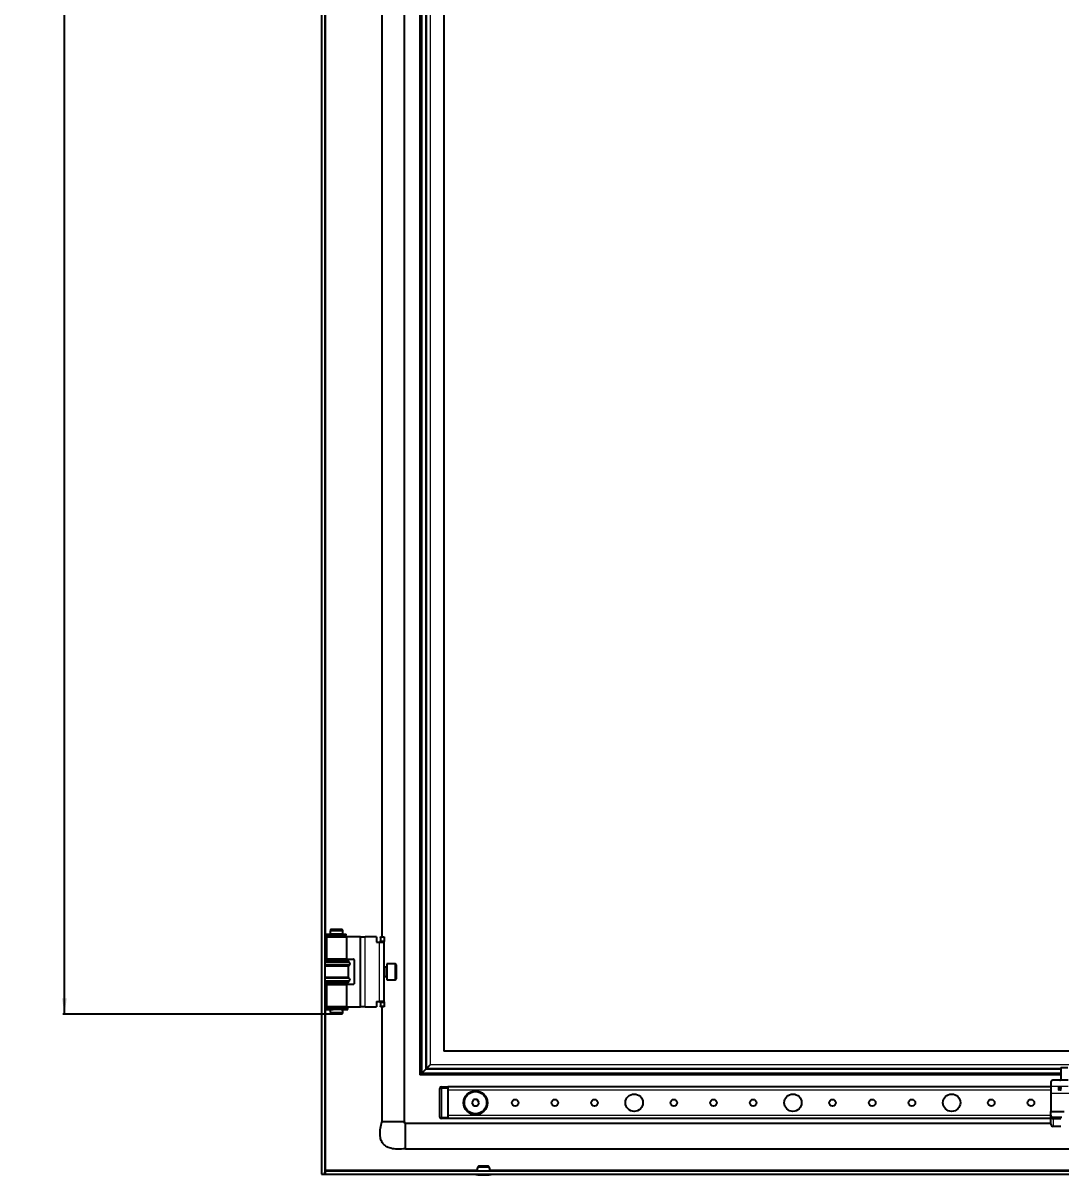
# Model space of a CAD drawing. Header units: millimetres. Extents: x -595 to 1655, y -1707 to 978.
# Drawn here: x 663 to 1317, y -1433 to -708 of the extents above; entities that cross this region are included whole.
import ezdxf

# ---------------------------------------------------------------- set-up
doc = ezdxf.new("R2010")
doc.units = ezdxf.units.MM
doc.layers.add('FORMAT', color=7, linetype='Continuous')
doc.styles.add('SLDTEXTSTYLE0', font='TXT', dxfattribs={"width": 0.75})
doc.dimstyles.new('SLDDIMSTYLE0', dxfattribs={"dimtxt": 20, "dimasz": 10, "dimexe": 0, "dimexo": 0.0625, "dimgap": 5, "dimtad": 2, "dimdec": 1, "dimrnd": 1e-09, "dimzin": 12, "dimdsep": 46, "dimtxsty": 'SLDTEXTSTYLE0', "dimsah": 1, "dimcen": 0.09, "dimadec": 0, "dimazin": 3, "dimtfac": 1, "dimtofl": 0, "dimtmove": 0, "dimatfit": 3, "dimfxl": 0, "dimfrac": 2, "dimtolj": 1, "dimtzin": 12, "dimarcsym": 0})

# ---------------------------------------------------------------- blocks, each defined once
blk = doc.blocks.new('_D_6')
at = {"layer": 'FORMAT'}
for p, q in [((857.26, 621.59), (688.18, 621.59)), ((689.18, -1331.91), (689.18, 621.59)), ((857.26, -1331.91), (688.18, -1331.91))]:
    blk.add_line(p, q, dxfattribs=at)
for points in [[(689.18, 621.59), (687.65, 611.59), (690.72, 611.59)], [(689.18, -1331.91), (690.72, -1321.91), (687.65, -1321.91)]]:
    blk.add_solid(points, dxfattribs=at)
at = {"layer": 'FORMAT', "insert": (663.4, -395.8), "char_height": 20, "attachment_point": 1, "rotation": 90, "style": 'SLDTEXTSTYLE0'}
blk.add_mtext('1953,5', dxfattribs=at)

msp = doc.modelspace()

# ---------------------------------------------------------------- linework, layer by layer
at = {"color": 7, "linetype": 'Continuous', "lineweight": 25}
for p, q in [((851.19, 722.34), (851.19, -1432.66)), ((853.19, 722.34), (853.19, -1432.66)), ((903.19, 689.34), (903.19, -1399.66)), ((913.19, 659.84), (913.19, -1370.16)), ((928.19, 644.84), (928.19, -1355.16)), ((889.19, -652.16), (889.19, -1283.16)), ((853.54, -1281.46), (853.54, -1282.36)), ((853.54, -1281.46), (866.43, -1281.46)), ((853.54, -1282.36), (866.43, -1282.36)), ((854.24, -1283.16), (854.24, -1297.16)), ((854.24, -1283.16), (867.14, -1283.16)), ((857.27, -1278.41), (856.69, -1279.41)), ((856.69, -1279.41), (856.69, -1281.41)), ((864.69, -1279.41), (856.69, -1279.41)), ((861.45, -1281.41), (856.69, -1281.41)), ((856.69, -1282.41), (856.69, -1283.16)), ((861.45, -1282.41), (856.69, -1282.41)), ((857.19, -1281.41), (857.19, -1281.46)), ((857.19, -1282.36), (857.19, -1282.41)), ((857.27, -1278.41), (864.11, -1278.41)), ((864.69, -1281.41), (861.45, -1281.41)), ((864.69, -1282.41), (861.45, -1282.41)), ((864.69, -1279.41), (864.11, -1278.41)), ((864.19, -1281.46), (864.19, -1281.41)), ((864.19, -1282.41), (864.19, -1282.36)), ((864.69, -1281.41), (864.69, -1279.41)), ((864.69, -1283.16), (864.69, -1282.41)), ((866.43, -1281.46), (866.52, -1281.46)), ((866.43, -1282.36), (866.52, -1282.36)), ((866.52, -1282.36), (866.52, -1281.46)), ((866.52, -1281.46), (866.72, -1281.46)), ((866.52, -1282.36), (866.72, -1282.36)), ((866.72, -1282.36), (866.72, -1281.46)), ((867.14, -1297.16), (867.14, -1283.16)), ((875.24, -1283.16), (867.14, -1283.16)), ((875.74, -1283.16), (875.24, -1283.16)), ((875.74, -1283.16), (878.74, -1283.16)), ((875.74, -1327.16), (875.74, -1283.16)), ((885.74, -1283.16), (878.74, -1283.16)), ((885.74, -1283.16), (885.74, -1286.46)), ((888.24, -1283.16), (890.74, -1283.16)), ((888.24, -1283.66), (888.24, -1283.16)), ((888.24, -1283.66), (888.24, -1285.66)), ((890.74, -1283.16), (890.74, -1283.66)), ((890.74, -1283.66), (890.74, -1285.66)), ((885.74, -1286.46), (887.74, -1286.46)), ((887.74, -1286.46), (890.74, -1286.46)), ((888.24, -1286.16), (888.24, -1285.66)), ((890.74, -1286.16), (888.24, -1286.16)), ((888.24, -1286.16), (888.24, -1286.46)), ((890.74, -1285.66), (890.74, -1286.16)), ((890.74, -1286.46), (890.74, -1286.16)), ((890.74, -1323.86), (890.74, -1286.46)), ((853.19, -1298.16), (868.19, -1298.16)), ((868.19, -1298.76), (853.19, -1298.76)), ((867.14, -1297.16), (854.24, -1297.16)), ((856.69, -1297.16), (856.69, -1298.16)), ((864.69, -1298.16), (864.69, -1297.16)), ((867.14, -1297.16), (871.24, -1297.16)), ((868.19, -1298.76), (868.19, -1298.16)), ((868.89, -1299.45), (868.19, -1298.76)), ((871.74, -1297.66), (871.74, -1312.66)), ((868.19, -1301.56), (853.19, -1301.56)), ((868.19, -1301.56), (868.89, -1300.88)), ((868.19, -1308.76), (868.19, -1301.56)), ((891.99, -1302.16), (890.74, -1302.16)), ((897.64, -1300.16), (892.24, -1300.16)), ((892.24, -1300.16), (892.24, -1310.16)), ((898.24, -1300.76), (898.24, -1309.56)), ((868.19, -1308.76), (853.19, -1308.76)), ((868.19, -1311.56), (853.19, -1311.56)), ((853.19, -1312.16), (868.19, -1312.16)), ((854.24, -1313.16), (854.24, -1327.16)), ((854.24, -1313.16), (867.14, -1313.16)), ((856.69, -1312.16), (856.69, -1313.16)), ((864.69, -1313.16), (864.69, -1312.16)), ((867.14, -1327.16), (867.14, -1313.16)), ((871.24, -1313.16), (867.14, -1313.16)), ((868.89, -1309.45), (868.19, -1308.76)), ((868.19, -1311.56), (868.89, -1310.87)), ((868.19, -1312.16), (868.19, -1311.56)), ((890.74, -1308.16), (891.99, -1308.16)), ((892.24, -1310.16), (897.64, -1310.16)), ((867.14, -1327.16), (854.24, -1327.16)), ((856.69, -1327.16), (856.69, -1327.91)), ((861.45, -1327.91), (856.69, -1327.91)), ((857.19, -1327.91), (857.19, -1327.96)), ((864.69, -1327.91), (861.45, -1327.91)), ((864.19, -1327.96), (864.19, -1327.91)), ((864.69, -1327.91), (864.69, -1327.16)), ((867.14, -1327.16), (875.24, -1327.16)), ((875.24, -1327.16), (875.74, -1327.16)), ((878.74, -1327.16), (875.74, -1327.16)), ((878.74, -1327.16), (885.74, -1327.16)), ((885.74, -1323.86), (887.74, -1323.86)), ((885.74, -1323.86), (885.74, -1327.16)), ((890.74, -1323.86), (887.74, -1323.86)), ((888.24, -1323.86), (888.24, -1324.16)), ((888.24, -1324.16), (890.74, -1324.16)), ((888.24, -1324.66), (888.24, -1324.16)), ((888.24, -1324.66), (888.24, -1326.66)), ((888.24, -1327.16), (888.24, -1326.66)), ((890.74, -1327.16), (888.24, -1327.16)), ((889.19, -1327.16), (889.19, -1399.66)), ((890.74, -1324.16), (890.74, -1323.86)), ((890.74, -1324.16), (890.74, -1324.66)), ((890.74, -1324.66), (890.74, -1326.66)), ((890.74, -1326.66), (890.74, -1327.16)), ((853.54, -1327.96), (853.54, -1328.86)), ((853.54, -1327.96), (857.53, -1327.96)), ((853.54, -1328.86), (857.53, -1328.86)), ((856.69, -1328.91), (856.69, -1330.91)), ((861.45, -1328.91), (856.69, -1328.91)), ((856.69, -1330.91), (857.27, -1331.91)), ((856.69, -1330.91), (861.45, -1330.91)), ((857.19, -1328.86), (857.19, -1328.91)), ((861.34, -1331.91), (857.27, -1331.91)), ((857.53, -1327.96), (858.18, -1327.96)), ((857.53, -1328.86), (858.18, -1328.86)), ((858.18, -1327.96), (858.52, -1327.96)), ((858.18, -1328.86), (858.52, -1328.86)), ((858.52, -1328.86), (858.52, -1327.96)), ((858.52, -1327.96), (858.52, -1327.96)), ((858.52, -1328.86), (858.52, -1328.86)), ((864.11, -1331.91), (861.34, -1331.91)), ((864.69, -1328.91), (861.45, -1328.91)), ((861.45, -1330.91), (864.69, -1330.91)), ((863.61, -1327.96), (863.61, -1328.86)), ((863.61, -1327.96), (863.63, -1327.96)), ((863.61, -1328.86), (863.63, -1328.86)), ((863.63, -1327.96), (864.93, -1327.96)), ((863.63, -1328.86), (864.93, -1328.86)), ((864.11, -1331.91), (864.69, -1330.91)), ((864.19, -1328.91), (864.19, -1328.86)), ((864.69, -1330.91), (864.69, -1328.91)), ((864.93, -1327.96), (865.65, -1327.96)), ((864.93, -1328.86), (865.65, -1328.86)), ((865.65, -1327.96), (867.84, -1327.96)), ((865.65, -1328.86), (867.84, -1328.86)), ((867.84, -1328.86), (867.84, -1327.96)), ((1368.19, -1355.16), (928.19, -1355.16)), ((919.6, -1363.75), (917.29, -1366.06)), ((914.19, -1369.16), (913.19, -1370.16)), ((1316.94, -1370.16), (913.19, -1370.16)), ((916.6, -1366.75), (914.29, -1369.06)), ((917.29, -1366.06), (916.6, -1366.75)), ((1316.94, -1365.51), (1316.94, -1373.01)), ((1316.94, -1365.51), (1321.46, -1365.51)), ((925.69, -1396.66), (925.69, -1378.66)), ((926.69, -1377.66), (930.69, -1377.66)), ((1310.69, -1377.66), (930.69, -1377.66)), ((930.69, -1377.66), (930.69, -1378.66)), ((930.69, -1378.66), (930.69, -1396.66)), ((1310.69, -1375.01), (1310.69, -1377.51)), ((1310.69, -1377.51), (1310.69, -1381.76)), ((1321.69, -1373.51), (1312.19, -1373.51)), ((1315.78, -1379.53), (1315.78, -1377.86)), ((1315.78, -1377.86), (1316.54, -1377.86)), ((1316.54, -1378.13), (1316.05, -1378.13)), ((1316.05, -1378.13), (1316.05, -1378.63)), ((1316.05, -1378.63), (1316.63, -1378.63)), ((930.69, -1379.66), (930.69, -1395.66)), ((947.03, -1385.66), (945.88, -1387.66)), ((949.34, -1385.66), (947.03, -1385.66)), ((950.5, -1387.66), (949.34, -1385.66)), ((1310.69, -1381.76), (1310.69, -1393.26)), ((1316.33, -1378.89), (1316.05, -1378.89)), ((1316.05, -1378.89), (1316.05, -1379.53)), ((1316.83, -1379.6), (1316.33, -1378.89)), ((1316.64, -1378.89), (1317.04, -1379.46)), ((945.88, -1387.66), (947.03, -1389.66)), ((947.03, -1389.66), (949.34, -1389.66)), ((949.34, -1389.66), (950.5, -1387.66)), ((930.69, -1397.66), (926.69, -1397.66)), ((930.69, -1396.66), (930.69, -1397.66)), ((1310.69, -1397.66), (930.69, -1397.66)), ((1310.69, -1395.41), (1310.69, -1393.26)), ((1310.69, -1393.26), (1319.1, -1393.26)), ((1310.69, -1396.32), (1310.69, -1395.41)), ((1310.69, -1401.11), (1310.69, -1396.32)), ((1312.19, -1396.8), (1317.71, -1396.8)), ((1312.19, -1397.69), (1317.1, -1397.69)), ((1310.69, -1400.66), (904.19, -1400.66)), ((1317.1, -1402.61), (1312.19, -1402.61)), ((904.19, -1416.66), (1392.19, -1416.66)), ((949.6, -1428.05), (956.78, -1428.05)), ((956.29, -1427.66), (950.09, -1427.66)), ((851.19, -1432.66), (853.19, -1432.66)), ((853.49, -1430.66), (853.49, -1432.66)), ((853.49, -1430.66), (1442.89, -1430.66)), ((853.49, -1432.66), (1442.89, -1432.66)), ((853.59, -1430.66), (853.79, -1430.06))]:
    msp.add_line(p, q, dxfattribs=at)
at = {"color": 8, "linetype": 'Continuous', "lineweight": 18}
for p, q in [((914.19, 658.84), (914.19, -1369.16)), ((914.29, 658.74), (914.29, -1369.06)), ((916.6, 656.43), (916.6, -1366.75)), ((917.29, 655.74), (917.29, -1366.06)), ((919.6, 653.43), (919.6, -1363.75)), ((853.79, -1281.46), (853.79, -653.86)), ((853.79, -1298.16), (853.79, -1282.36)), ((866.43, -1281.46), (866.43, -1282.36)), ((875.24, -1283.16), (875.24, -1327.16)), ((878.74, -1327.16), (878.74, -1283.16)), ((890.74, -1283.66), (888.24, -1283.66)), ((887.74, -1323.86), (887.74, -1286.46)), ((888.24, -1285.66), (890.74, -1285.66)), ((868.89, -1299.45), (853.19, -1299.45)), ((868.89, -1300.88), (853.19, -1300.88)), ((891.99, -1302.57), (891.99, -1302.16)), ((891.99, -1308.16), (891.99, -1302.57)), ((897.64, -1310.16), (897.64, -1300.16)), ((868.89, -1309.45), (853.19, -1309.45)), ((868.89, -1310.87), (853.19, -1310.87)), ((853.79, -1327.96), (853.79, -1312.16)), ((890.74, -1324.66), (888.24, -1324.66)), ((888.24, -1326.66), (890.74, -1326.66)), ((853.79, -1430.06), (853.79, -1328.86)), ((857.53, -1327.96), (857.53, -1328.86)), ((858.18, -1327.96), (858.18, -1328.86)), ((858.52, -1327.96), (858.52, -1328.86)), ((863.63, -1327.96), (863.63, -1328.86)), ((864.93, -1327.96), (864.93, -1328.86)), ((865.65, -1327.96), (865.65, -1328.86)), ((1376.78, -1363.75), (919.6, -1363.75)), ((1316.94, -1369.16), (914.19, -1369.16)), ((1316.94, -1369.06), (914.29, -1369.06)), ((1316.94, -1366.75), (916.6, -1366.75)), ((1316.94, -1366.06), (917.29, -1366.06)), ((925.69, -1378.66), (926.69, -1378.66)), ((926.69, -1378.66), (926.69, -1377.66)), ((926.69, -1378.66), (926.69, -1396.66)), ((930.69, -1378.66), (926.69, -1378.66)), ((1321.69, -1377.51), (1310.69, -1377.51)), ((1316.94, -1373.01), (1321.46, -1373.01)), ((1310.69, -1379.66), (930.69, -1379.66)), ((1335.69, -1381.76), (1310.69, -1381.76)), ((925.69, -1396.66), (926.69, -1396.66)), ((926.69, -1396.66), (930.69, -1396.66)), ((926.69, -1397.66), (926.69, -1396.66)), ((1310.69, -1395.66), (930.69, -1395.66)), ((1312.19, -1396.8), (1312.19, -1397.69)), ((1312.19, -1397.69), (1312.19, -1402.61)), ((949.14, -1430.06), (853.79, -1430.06)), ((948.33, -1432.79), (958.05, -1432.79)), ((948.44, -1432.91), (957.94, -1432.91)), ((1339.14, -1430.06), (957.23, -1430.06))]:
    msp.add_line(p, q, dxfattribs=at)
at = {"color": 7, "linetype": 'Continuous', "lineweight": 25}
for centre, radius in [((948.19, -1387.66), 7.5), ((948.19, -1387.66), 7), ((973.19, -1387.66), 2.1), ((998.19, -1387.66), 2.1), ((1023.19, -1387.66), 2.1), ((1048.19, -1387.66), 5.5), ((1073.19, -1387.66), 2.1), ((1098.19, -1387.66), 2.1), ((1123.19, -1387.66), 2.1), ((1148.19, -1387.66), 5.5), ((1173.19, -1387.66), 2.1), ((1198.19, -1387.66), 2.1), ((1223.19, -1387.66), 2.1), ((1248.19, -1387.66), 5.5), ((1273.19, -1387.66), 2.1), ((1298.19, -1387.66), 2.1)]:
    msp.add_circle(centre, radius, dxfattribs=at)
for centre, radius, start, end in [((871.24, -1297.66), 0.5, 0, 90), ((868.19, -1300.16), 1, 314.427, 45.573), ((891.99, -1301.91), 0.25, 270, 0), ((897.64, -1300.76), 0.6, 360, 90), ((868.19, -1310.16), 1, 314.427, 45.573), ((871.24, -1312.66), 0.5, 270, 0), ((891.99, -1308.41), 0.25, 0, 90), ((897.64, -1309.56), 0.6, 270, 0), ((926.69, -1378.66), 1, 90, 180), ((1316.44, -1373.01), 0.5, 270, 0), ((926.69, -1396.66), 1, 180, 270), ((1312.19, -1401.11), 1.5, 180, 270), ((955.31, -1430.4), 6.18, 157.63457, 182.46578), ((950.09, -1428.16), 0.5, 90, 166.61654), ((956.29, -1428.16), 0.5, 13.38346, 90), ((951.07, -1430.4), 6.18, 357.53422, 22.36543), ((974.09, -1432.72), 25.77, 179.86102, 180.13898), ((948.45, -1432.79), 0.126, 180, 263.97442), ((953.19, -1387.91), 45.25, 263.97442, 269.9984), ((953.19, -1387.91), 45.25, 270.0016, 276.02558), ((957.92, -1432.79), 0.126, 276.02558, 0), ((932.28, -1432.72), 25.77, 359.86102, 0.13898)]:
    msp.add_arc(centre, radius, start, end, dxfattribs=at)
for points, knots in [([(1312.19, -1373.51), (1312.19, -1373.51), (1312.12, -1373.51), (1311.77, -1373.54), (1311.24, -1373.77), (1310.77, -1374.35), (1310.71, -1374.82), (1310.69, -1375.01)], [0, 0, 0, 0, 0.003231, 0.101221, 0.514725, 0.80586, 1, 1, 1, 1]), ([(1316.54, -1377.86), (1316.61, -1377.87), (1316.75, -1377.88), (1316.86, -1377.96), (1316.91, -1378)], [0, 0, 0, 0, 0.559747, 1, 1, 1, 1]), ([(1316.73, -1378.19), (1316.7, -1378.17), (1316.64, -1378.13), (1316.57, -1378.13), (1316.54, -1378.13)], [0, 0, 0, 0, 0.559136, 1, 1, 1, 1]), ([(1316.63, -1378.63), (1316.66, -1378.63), (1316.69, -1378.62), (1316.72, -1378.59), (1316.74, -1378.58)], [0, 0, 0, 0, 0.558174, 1, 1, 1, 1]), ([(1316.81, -1378.39), (1316.81, -1378.35), (1316.8, -1378.27), (1316.75, -1378.22), (1316.73, -1378.19)], [0, 0, 0, 0, 0.559692, 1, 1, 1, 1]), ([(1316.74, -1378.58), (1316.75, -1378.57), (1316.78, -1378.54), (1316.81, -1378.47), (1316.81, -1378.42), (1316.81, -1378.39)], [0, 0, 0, 0, 0.2799174, 0.5600596, 1, 1, 1, 1]), ([(1317.08, -1378.39), (1317.07, -1378.48), (1317.05, -1378.64), (1316.93, -1378.75), (1316.88, -1378.8)], [0, 0, 0, 0, 0.559457, 1, 1, 1, 1]), ([(1316.91, -1378), (1316.96, -1378.06), (1317.06, -1378.18), (1317.07, -1378.32), (1317.08, -1378.39)], [0, 0, 0, 0, 0.558947, 1, 1, 1, 1]), ([(1315.9, -1379.66), (1315.88, -1379.66), (1315.84, -1379.66), (1315.8, -1379.62), (1315.78, -1379.57), (1315.78, -1379.54), (1315.78, -1379.53)], [0, 0, 0, 0, 0.2804367, 0.5582807, 0.7788987, 1, 1, 1, 1]), ([(1316.05, -1379.53), (1316.04, -1379.55), (1316.04, -1379.59), (1316, -1379.64), (1315.95, -1379.66), (1315.92, -1379.66), (1315.9, -1379.66)], [0, 0, 0, 0, 0.280498, 0.558325, 0.778868, 1, 1, 1, 1]), ([(1316.88, -1378.8), (1316.84, -1378.83), (1316.76, -1378.88), (1316.68, -1378.89), (1316.64, -1378.89)], [0, 0, 0, 0, 0.56031, 1, 1, 1, 1]), ([(1316.92, -1379.66), (1316.91, -1379.66), (1316.89, -1379.66), (1316.86, -1379.64), (1316.84, -1379.62), (1316.83, -1379.6)], [0, 0, 0, 0, 0.28022, 0.561305, 1, 1, 1, 1]), ([(1317.08, -1379.53), (1317.07, -1379.55), (1317.06, -1379.59), (1317.02, -1379.63), (1316.97, -1379.66), (1316.94, -1379.66), (1316.92, -1379.66)], [0, 0, 0, 0, 0.278138, 0.558544, 0.779161, 1, 1, 1, 1]), ([(1317.04, -1379.46), (1317.05, -1379.47), (1317.07, -1379.49), (1317.07, -1379.52), (1317.08, -1379.53)], [0, 0, 0, 0, 0.5610793, 1, 1, 1, 1]), ([(904.19, -1416.66), (902.46, -1416.83), (899.32, -1417.13), (894.99, -1416.62), (891.56, -1415.19), (889.35, -1412.87), (888.26, -1410.11), (887.94, -1407.06), (888.24, -1403.5), (888.86, -1401.01), (889.19, -1399.66)], [0, 0, 0, 0, 0.176713, 0.320911, 0.440308, 0.54837, 0.6374, 0.738878, 0.858543, 1, 1, 1, 1]), ([(903.07, -1399.66), (903.04, -1399.66), (902.96, -1399.66), (902.51, -1399.66), (902.21, -1399.66)], [0, 0, 0, 0, 0.350861, 1, 1, 1, 1]), ([(904.19, -1400.82), (904.09, -1400.81), (903.95, -1400.79), (903.79, -1400.72), (903.71, -1400.67), (903.65, -1400.6), (903.61, -1400.53), (903.58, -1400.45), (903.52, -1400.28), (903.35, -1400.2), (903.2, -1399.97), (903.17, -1399.77), (903.15, -1399.66)], [0, 0, 0, 0, 0.146823, 0.202041, 0.247643, 0.28691, 0.323569, 0.360785, 0.40083, 0.628513, 0.79432, 1, 1, 1, 1]), ([(903.19, -1399.66), (903.34, -1399.89), (903.61, -1400.29), (904.01, -1400.55), (904.19, -1400.66)], [0, 0, 0, 0, 0.561561, 1, 1, 1, 1]), ([(1310.69, -1395.41), (1310.7, -1395.55), (1310.73, -1395.83), (1310.97, -1396.24), (1311.33, -1396.56), (1311.76, -1396.76), (1312.06, -1396.79), (1312.19, -1396.8)], [0, 0, 0, 0, 0.205683, 0.411346, 0.618649, 0.832339, 1, 1, 1, 1]), ([(1310.69, -1396.32), (1310.69, -1396.33), (1310.69, -1396.43), (1310.73, -1396.69), (1310.89, -1397.06), (1311.23, -1397.41), (1311.68, -1397.65), (1312.02, -1397.68), (1312.19, -1397.69)], [0, 0, 0, 0, 0.017854, 0.141405, 0.356083, 0.570731, 0.785365, 1, 1, 1, 1]), ([(904.19, -1416.66), (904.19, -1416.54), (904.19, -1416.3), (904.19, -1414.45), (904.19, -1411.81), (904.19, -1408.66), (904.19, -1405.51), (904.19, -1402.9), (904.19, -1401.27), (904.19, -1401.05), (904.19, -1400.98)], [0, 0, 0, 0, 0.1338561, 0.2677122, 0.4015683, 0.5354244, 0.6692805, 0.8031366, 0.9369927, 1, 1, 1, 1]), ([(853.19, -1432.66), (853.22, -1432.23), (853.25, -1431.67), (853.44, -1431.11), (853.49, -1430.98)], [0, 0, 0, 0, 0.7734591, 1, 1, 1, 1]), ([(853.79, -1430.06), (853.74, -1430.22), (853.69, -1430.37), (853.59, -1430.6), (853.54, -1430.66), (853.49, -1430.66)], [0, 0, 0, 0, 0.5, 0.5, 1, 1, 1, 1])]:
    msp.add_open_spline(points, degree=3, knots=knots, dxfattribs=at)
for points in [[(890.17, -1399.66), (889.88, -1399.66), (889.32, -1399.66), (889.23, -1399.66), (889.19, -1399.66)], [(892.62, -1399.66), (892.13, -1399.66), (891.16, -1399.66), (890.5, -1399.66), (890.17, -1399.66)], [(896.19, -1399.66), (895.56, -1399.66), (894.31, -1399.66), (893.18, -1399.66), (892.62, -1399.66)], [(899.76, -1399.66), (899.2, -1399.66), (898.07, -1399.66), (896.82, -1399.66), (896.19, -1399.66)], [(902.21, -1399.66), (901.88, -1399.66), (901.22, -1399.66), (900.24, -1399.66), (899.76, -1399.66)]]:
    msp.add_open_spline(points, degree=3, dxfattribs=at)

# ---------------------------------------------------------------- dimensions: what is measured, and where the dimension line sits
at = {"layer": 'FORMAT'}
dim = msp.add_linear_dim(base=(689.18, 621.59), p1=(857.27, -1331.91), p2=(857.27, 621.59), angle=90, dimstyle='SLDDIMSTYLE0', dxfattribs=at)
dim.commit()
dim.dimension.update_dxf_attribs({"geometry": '_D_6', "text_midpoint": (689.18, -355.16), "dimtype": 160})

doc.saveas('drawing.dxf')
